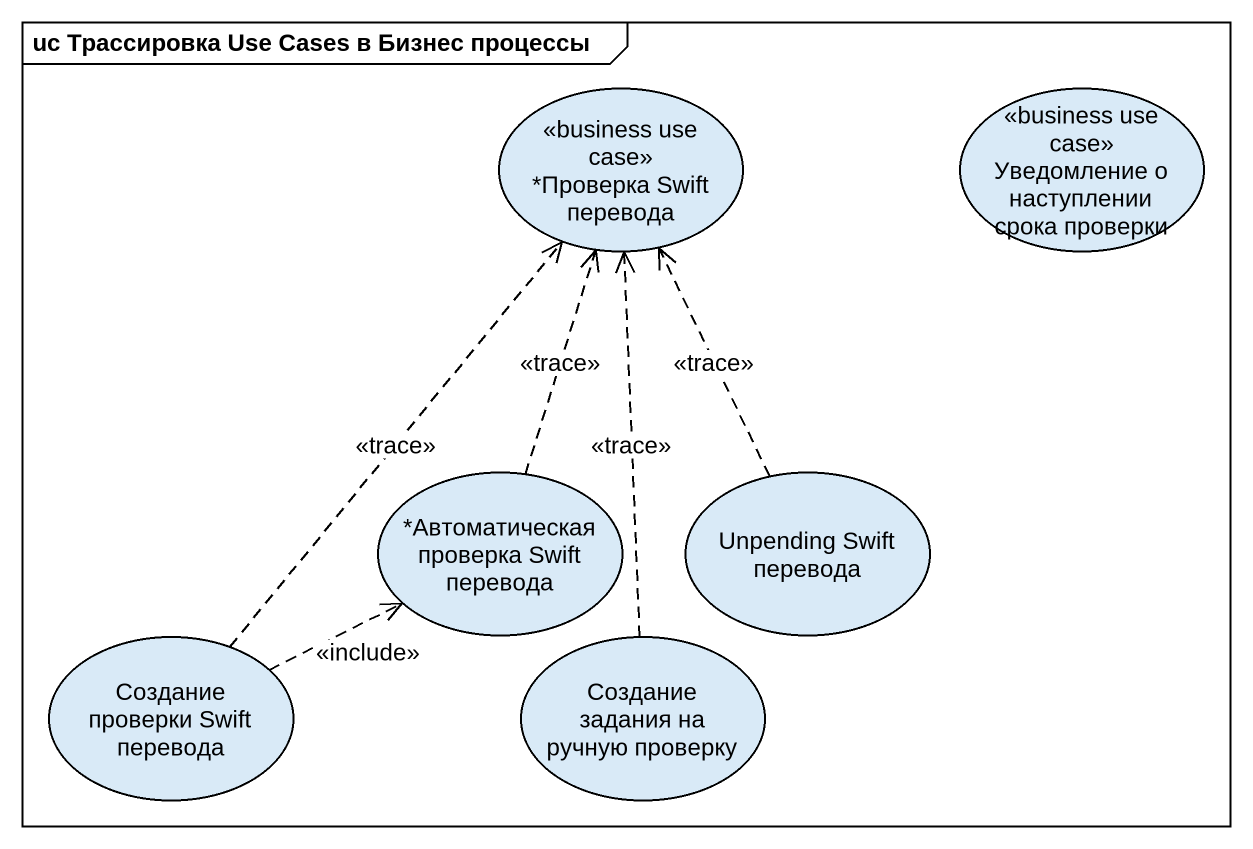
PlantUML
@startuml
mainframe uc Трассировка Use Cases в Бизнес процессы
usecase "*Проверка Swift перевода" as Проверка_Swift_перевода <<business use case>>
usecase "Уведомление о наступлении срока проверки" as Уведомление_о_наступлении <<business use case>>
usecase "*Автоматическая проверка Swift перевода" as Автоматическая_проверка
usecase "Unpending Swift перевода" as Unpending_Swift_перевода
usecase "Создание проверки Swift перевода" as Создание_проверки_Swift
usecase "Создание задания на ручную проверку" as Создание_задания_на_ручную
Автоматическая_проверка .up.> Проверка_Swift_перевода : <<trace>>
Unpending_Swift_перевода .up.> Проверка_Swift_перевода : <<trace>>
Создание_проверки_Swift .up.> Проверка_Swift_перевода : <<trace>>
Создание_проверки_Swift .right.> Автоматическая_проверка : <<include>>
Создание_задания_на_ручную .up.> Проверка_Swift_перевода : <<trace>>
@enduml
